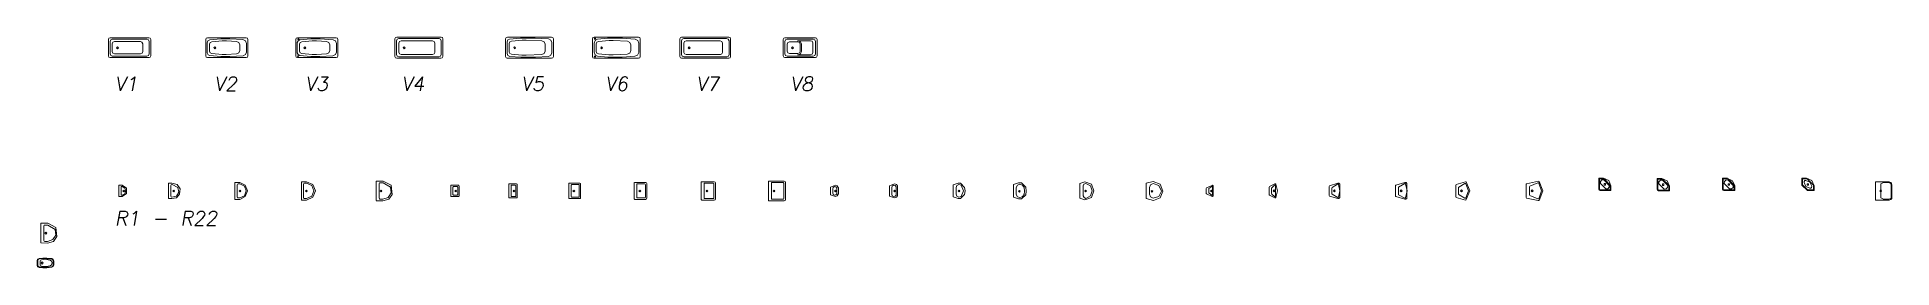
# Model space of a CAD drawing. Header units: millimetres. Extents: x 56512 to 122387, y 55237 to 63428.
import ezdxf

# ---------------------------------------------------------------- set-up
doc = ezdxf.new("R2010")
doc.units = ezdxf.units.MM
doc.styles.get("Standard").update_dxf_attribs({"font": 'txt.shx'})

# ---------------------------------------------------------------- blocks, each defined once
blk = doc.blocks.new('V1')
at = {"color": 0, "linetype": 'ByBlock', "lineweight": 0}
for points in [[(59, 350), (17, 333), (-1, 291)], [(-1, -290), (-1, 291)], [(135, 301), (78, 277), (54, 220)], [(54, -219), (54, 220)], [(59, 350), (1433, 350)], [(135, 301), (1364, 301)], [(214, 220), (157, 197), (135, 140)], [(135, -139), (135, 140)], [(214, 220), (1125, 220)], [(324, 35), (359, 1), (324, -34), (289, 1), (324, 35), (324, 35)], [(1214, 140), (1190, 196), (1133, 217)], [(1214, 140), (1214, -139)], [(1444, 220), (1421, 277), (1364, 301)], [(1498, 291), (1479, 334), (1433, 350)], [(1444, 220), (1444, -219)], [(1498, 291), (1498, -290)], [(-1, -290), (17, -332), (59, -349)], [(54, -219), (78, -276), (135, -300)], [(1439, -349), (64, -349)], [(135, -139), (158, -196), (214, -219)], [(1364, -300), (135, -300)], [(1134, -219), (214, -219)], [(1134, -219), (1191, -196), (1214, -139)], [(1364, -300), (1421, -276), (1444, -219)], [(1439, -349), (1481, -332), (1498, -290)]]:
    blk.add_lwpolyline(points, dxfattribs=at)
blk = doc.blocks.new('V2')
at = {"color": 0, "linetype": 'ByBlock', "lineweight": 0}
for points in [[(59, -348), (1433, -348), (1479, -332), (1498, -290), (1498, 291), (1481, 333), (1439, 350), (64, 350), (20, 334), (-1, 291), (-1, -290), (17, -330), (59, -348), (59, -348)], [(146, 281), (80, 246), (54, 177)], [(54, -181), (54, 176)], [(1214, 107), (1177, 188), (1093, 220), (734, 239), (588, 240), (216, 211), (158, 187), (135, 130), (135, -128), (157, -185), (214, -209), (585, -239), (732, -239), (1092, -222), (1178, -186), (1214, -99), (1214, 107), (1214, 107)], [(146, 281), (537, 313), (857, 316), (1322, 287)], [(294, 3), (324, 35), (359, 1), (324, -34), (294, 3), (294, 3)], [(1444, 155), (1408, 245), (1322, 287)], [(1444, 155), (1444, -154)], [(54, -181), (83, -250), (149, -282)], [(1325, -283), (862, -312), (541, -314), (149, -282)], [(1325, -283), (1409, -241), (1444, -154)]]:
    blk.add_lwpolyline(points, dxfattribs=at)
blk = doc.blocks.new('V3')
at = {"color": 0, "linetype": 'ByBlock', "lineweight": 0}
for points in [[(59, 350), (17, 333), (-1, 291)], [(-1, -290), (-1, 291)], [(539, 311), (146, 282), (80, 250), (54, 182), (54, -178), (80, -246), (146, -280), (537, -312), (857, -314), (1322, -286), (1408, -244), (1444, -154), (1444, 155), (1409, 243), (1325, 285), (862, 313), (539, 313)], [(59, 350), (1433, 350)], [(69, 291), (89, 330), (120, 291), (69, 291), (69, 291)], [(583, -238), (731, -239), (1093, -222), (1180, -186), (1214, -99), (1214, 101), (1178, 186), (1093, 220), (734, 239), (588, 240), (216, 211), (158, 187), (135, 130), (135, -128), (157, -185), (214, -209), (583, -237)], [(289, 1), (324, 35), (359, 1), (324, -34), (289, 1), (289, 1)], [(1498, 291), (1479, 334), (1433, 350)], [(1498, 291), (1498, -290)], [(-1, -290), (20, -330), (63, -345)], [(89, -329), (59, -290), (109, -280), (89, -329), (89, -329)], [(1439, -349), (64, -349)], [(1439, -349), (1481, -332), (1498, -290)]]:
    blk.add_lwpolyline(points, dxfattribs=at)
blk = doc.blocks.new('V4')
at = {"color": 0, "linetype": 'ByBlock', "lineweight": 0}
for points in [[(59, -375), (1632, -375), (1677, -359), (1698, -314), (1698, 316), (1681, 358), (1638, 376), (67, 376), (20, 360), (-1, 316), (-1, -314), (17, -356), (59, -375), (59, -375)], [(135, -324), (1561, -324), (1619, -302), (1643, -244), (1643, 244), (1621, 301), (1564, 325), (136, 325), (79, 303), (54, 245), (54, -243), (78, -300), (135, -324), (135, -324)], [(135, 164), (135, -164), (157, -220), (214, -244), (1329, -244), (1388, -222), (1413, -165), (1413, 166), (1390, 222), (1334, 245), (219, 245), (159, 222), (135, 164), (135, 164)], [(288, 2), (324, 35), (359, 1), (324, -34), (288, 2), (288, 2)]]:
    blk.add_lwpolyline(points, dxfattribs=at)
blk = doc.blocks.new('V5')
at = {"color": 0, "linetype": 'ByBlock', "lineweight": 0}
for points in [[(59, -375), (1632, -375), (1677, -359), (1698, -314), (1698, 316), (1681, 358), (1638, 376), (67, 376), (20, 360), (-1, 316), (-1, -314), (17, -356), (59, -375), (59, -375)], [(146, 306), (80, 274), (54, 206)], [(54, -206), (54, 203)], [(1407, 125), (1375, 209), (1293, 245), (734, 266), (588, 266), (216, 235), (158, 213), (135, 155), (135, -154), (157, -211), (214, -234), (585, -265), (732, -265), (1292, -244), (1377, -209), (1413, -124), (1407, 125), (1407, 125)], [(146, 306), (537, 338), (1056, 338), (1524, 313)], [(293, 8), (324, 35), (359, 1), (324, -34), (293, 8), (293, 8)], [(1643, 182), (1608, 270), (1524, 313)], [(1643, 182), (1643, -178)], [(54, -206), (82, -275), (147, -308)], [(1527, -308), (1062, -337), (544, -337), (147, -308)], [(1527, -308), (1610, -266), (1643, -178)]]:
    blk.add_lwpolyline(points, dxfattribs=at)
blk = doc.blocks.new('V6')
at = {"color": 0, "linetype": 'ByBlock', "lineweight": 0}
for points in [[(59, 376), (17, 358), (-1, 316)], [(-1, -314), (-1, 316)], [(534, 339), (180, 301), (91, 255), (54, 162), (54, -159), (90, -251), (178, -298), (539, -338), (1057, -338), (1509, -306), (1603, -261), (1643, -165), (1643, 165), (1606, 260), (1513, 304), (1062, 340), (537, 340)], [(59, 376), (1632, 376)], [(59, 301), (89, 360), (120, 301), (59, 301), (59, 301)], [(732, -254), (1235, -230), (1325, -191), (1364, -101), (1364, 99), (1328, 190), (1240, 229), (736, 254), (588, 255), (216, 223), (158, 198), (135, 140), (135, -139), (157, -196), (214, -219), (585, -253), (732, -254), (732, -254)], [(293, -2), (324, 35), (359, 1), (324, -34), (293, -2), (293, -2)], [(1698, 316), (1677, 360), (1632, 376)], [(1698, 316), (1698, -314)], [(-1, -314), (17, -355), (59, -371)], [(59, -300), (120, -300), (89, -349), (59, -300), (59, -300)], [(1638, -375), (67, -375)], [(1638, -375), (1681, -356), (1698, -314)]]:
    blk.add_lwpolyline(points, dxfattribs=at)
blk = doc.blocks.new('V7')
at = {"color": 0, "linetype": 'ByBlock', "lineweight": 0}
for points in [[(59, 376), (17, 358), (-1, 316)], [(-1, -314), (-1, 316)], [(135, 325), (78, 301), (54, 244)], [(54, -244), (54, 244)], [(59, 376), (1738, 376)], [(135, 325), (1654, 325)], [(214, 245), (158, 222), (135, 166)], [(135, -165), (135, 166)], [(214, 245), (1423, 245)], [(288, 1), (324, 35), (359, 1), (324, -34), (288, 1), (288, 1)], [(1513, 166), (1486, 222), (1427, 240)], [(1513, 166), (1513, -165)], [(1743, 245), (1716, 304), (1654, 325)], [(1798, 316), (1781, 358), (1738, 376)], [(1743, 245), (1743, -243)], [(1798, 316), (1798, -314)], [(-1, -314), (17, -356), (59, -375)], [(54, -244), (82, -297), (137, -316)], [(1738, -375), (59, -375)], [(135, -165), (158, -220), (214, -244)], [(1664, -324), (143, -324)], [(1433, -244), (214, -244)], [(1433, -244), (1490, -220), (1513, -165)], [(1664, -324), (1721, -300), (1743, -243)], [(1738, -375), (1781, -356), (1798, -314)]]:
    blk.add_lwpolyline(points, dxfattribs=at)
blk = doc.blocks.new('V8')
at = {"color": 0, "linetype": 'ByBlock', "lineweight": 0}
for points in [[(59, -349), (1139, -349), (1181, -332), (1198, -290), (1198, 291), (1181, 333), (1139, 350), (59, 350), (17, 333), (-1, 291), (-1, -290), (17, -332), (59, -349), (59, -349)], [(135, -300), (1062, -300), (1119, -276), (1144, -219), (1144, 220), (1120, 277), (1064, 301), (136, 301), (79, 277), (54, 220), (54, -219), (78, -276), (135, -300), (135, -300)], [(598, -132), (598, 129), (576, 187), (519, 211), (216, 211), (158, 187), (135, 130), (135, -128), (157, -185), (214, -209), (518, -209), (574, -187), (598, -132), (598, -132)], [(290, 1), (324, 35), (359, 1), (324, -34), (290, 1), (290, 1)], [(499, -249), (962, -249), (1020, -227), (1044, -170), (1044, 170), (1020, 227), (963, 250), (500, 250)], [(519, -249), (611, -212), (648, -119), (648, 120), (611, 213), (519, 250)]]:
    blk.add_lwpolyline(points, dxfattribs=at)
blk = doc.blocks.new('R1')
at = {"color": 0, "linetype": 'ByBlock', "lineweight": 0}
for points in [[(117, -199), (-2, -199), (-2, 201), (115, 201), (277, 100)], [(99, 151), (85, 143), (79, 129)], [(79, -129), (79, 129)], [(99, 151), (121, 151)], [(121, -149), (211, -98), (249, 1), (211, 100), (121, 151)], [(180, 31), (209, 1), (180, -29), (148, 1), (180, 31), (180, 31)], [(277, -98), (277, 98)], [(79, -129), (85, -143), (101, -149)], [(121, -149), (101, -149)], [(117, -199), (277, -96)]]:
    blk.add_lwpolyline(points, dxfattribs=at)
blk = doc.blocks.new('R2')
at = {"color": 0, "linetype": 'ByBlock', "lineweight": 0}
for points in [[(-2, -272), (115, -274), (277, -240), (389, -118), (409, 70), (300, 226), (119, 274), (-2, 276), (-2, -270)], [(119, -224), (279, -181), (366, -39), (332, 123), (121, 224), (111, 226), (89, 218), (79, 197), (79, -191), (87, -212), (109, -224), (119, -224), (119, -224)], [(180, 31), (209, 1), (180, -29), (148, -1), (180, 31), (180, 31)]]:
    blk.add_lwpolyline(points, dxfattribs=at)
blk = doc.blocks.new('R3')
at = {"color": 0, "linetype": 'ByBlock', "lineweight": 0}
for points in [[(-2, 301), (-2, -299), (174, -299), (367, -203), (447, 1), (367, 204), (174, 301), (-2, 301), (-2, 301)], [(109, 252), (87, 242), (79, 220)], [(79, -220), (79, 220)], [(109, 252), (170, 252)], [(180, 31), (209, 1), (180, -29), (148, -1), (180, 31), (180, 31)], [(170, -250), (332, -169), (399, 1), (332, 171), (170, 252)], [(79, -220), (87, -240), (109, -250)], [(168, -250), (109, -250)]]:
    blk.add_lwpolyline(points, dxfattribs=at)
blk = doc.blocks.new('R4')
at = {"color": 0, "linetype": 'ByBlock', "lineweight": 0}
for points in [[(-2, 325), (-2, -323), (186, -323), (405, -224), (496, 1), (405, 226), (186, 325), (-2, 325), (-2, 325)], [(109, 276), (87, 266), (79, 242)], [(79, -246), (79, 242)], [(109, 276), (184, 276)], [(180, 31), (209, 1), (180, -29), (148, 1), (180, 31), (180, 31)], [(184, -270), (369, -185), (445, 3), (369, 193), (184, 276)], [(79, -246), (89, -266), (111, -274)], [(184, -270), (111, -274)]]:
    blk.add_lwpolyline(points, dxfattribs=at)
blk = doc.blocks.new('R5')
at = {"color": 0, "linetype": 'ByBlock', "lineweight": 0}
for points in [[(-2, -347), (243, -349), (447, -289), (575, -122), (535, 201), (247, 351), (0, 351), (0, -345)], [(243, -291), (427, -228), (531, -64), (508, 129), (247, 291), (138, 291), (119, 284), (109, 262), (109, -258), (117, -280), (138, -289), (243, -291), (243, -291)], [(182, 31), (209, 1), (180, -29), (148, 1), (182, 31), (182, 31)]]:
    blk.add_lwpolyline(points, dxfattribs=at)
blk = doc.blocks.new('R6')
at = {"color": 0, "linetype": 'ByBlock', "lineweight": 0}
for points in [[(16, 201), (4, 197), (-2, 187), (-2, -183), (4, -195), (14, -199), (269, -199), (290, -191), (298, -169), (298, 171), (290, 193), (269, 201), (18, 201)], [(99, 151), (85, 143), (79, 129)], [(79, -129), (79, 129)], [(99, 151), (229, 151)], [(180, 31), (209, 1), (180, -29), (148, 1), (180, 31), (180, 31)], [(249, 131), (243, 145), (229, 151)], [(249, 131), (249, -127)], [(79, -129), (85, -143), (99, -149)], [(229, -149), (99, -149)], [(229, -149), (243, -143), (247, -129)]]:
    blk.add_lwpolyline(points, dxfattribs=at)
blk = doc.blocks.new('R7')
at = {"color": 0, "linetype": 'ByBlock', "lineweight": 0}
for points in [[(269, 250), (14, 250), (4, 246), (-2, 236), (-2, -232), (2, -244), (14, -250), (269, -250), (290, -240), (298, -218), (298, 220), (290, 242), (269, 250), (269, 250)], [(249, -179), (249, 181), (243, 195), (229, 201), (99, 201), (85, 195), (79, 181), (79, -179), (85, -193), (99, -199), (229, -199), (243, -193), (249, -179), (249, -179)], [(178, 31), (209, 1), (180, -29), (148, 1), (178, 31), (178, 31)]]:
    blk.add_lwpolyline(points, dxfattribs=at)
blk = doc.blocks.new('R8')
at = {"color": 0, "linetype": 'ByBlock', "lineweight": 0}
for points in [[(16, 276), (4, 272), (-2, 262), (-2, -260), (4, -270), (14, -274), (389, -274), (411, -266), (419, -244), (419, 244), (411, 266), (389, 276), (18, 276)], [(109, 226), (95, 218), (89, 204)], [(89, -204), (89, 204)], [(109, 226), (350, 226)], [(180, 31), (209, 1), (180, -29), (148, 1), (180, 31), (180, 31)], [(369, 206), (364, 220), (350, 226)], [(369, 206), (369, -203)], [(89, -204), (95, -218), (109, -224)], [(350, -224), (109, -224)], [(350, -224), (364, -218), (369, -204)]]:
    blk.add_lwpolyline(points, dxfattribs=at)
blk = doc.blocks.new('R9')
at = {"color": 0, "linetype": 'ByBlock', "lineweight": 0}
for points in [[(14, 301), (4, 297), (-2, 285), (-2, -284), (4, -295), (14, -299), (405, -299), (435, -287), (448, -260), (448, 262), (437, 289), (409, 301), (18, 301)], [(109, 252), (95, 246), (89, 230)], [(89, -228), (89, 230)], [(109, 252), (367, 252)], [(198, 31), (229, 1), (200, -29), (168, 1), (198, 31), (198, 31)], [(399, 220), (389, 242), (367, 252)], [(399, 220), (399, -218)], [(89, -228), (95, -244), (111, -250)], [(369, -250), (111, -250)], [(369, -250), (389, -240), (397, -218)]]:
    blk.add_lwpolyline(points, dxfattribs=at)
blk = doc.blocks.new('R10')
at = {"color": 0, "linetype": 'ByBlock', "lineweight": 0}
for points in [[(16, 325), (4, 321), (-2, 311), (-2, -309), (4, -319), (14, -323), (458, -323), (486, -313), (498, -284), (498, 285), (488, 315), (458, 325), (20, 325)], [(119, 276), (105, 270), (99, 256)], [(99, -254), (99, 256)], [(119, 276), (419, 276)], [(200, 31), (229, 3), (200, -29), (168, 1), (200, 31), (200, 31)], [(448, 246), (441, 268), (419, 276)], [(448, 246), (448, -242)], [(99, -254), (105, -268), (119, -274)], [(419, -274), (119, -274)], [(419, -274), (441, -266), (448, -244)]]:
    blk.add_lwpolyline(points, dxfattribs=at)
blk = doc.blocks.new('R11')
at = {"color": 0, "linetype": 'ByBlock', "lineweight": 0}
for points in [[(2, 335), (2, -333), (4, -343), (14, -349), (559, -349), (587, -337), (599, -309), (599, 311), (587, 339), (559, 351), (14, 351), (4, 345), (2, 335), (2, 335)], [(126, -295), (518, -295), (539, -289), (549, -270), (549, 272), (539, 291), (520, 301), (130, 301), (117, 295), (109, 282), (109, -280), (115, -291), (126, -295), (126, -295)], [(200, 31), (229, 1), (200, -29), (168, 1), (200, 31), (200, 31)]]:
    blk.add_lwpolyline(points, dxfattribs=at)
blk = doc.blocks.new('R12')
at = {"color": 0, "linetype": 'ByBlock', "lineweight": 0}
for points in [[(-2, -135), (-2, 135), (180, 201)], [(231, -102), (231, 102), (196, 143), (142, 153), (95, 123), (79, 72)], [(79, -74), (79, 76)], [(180, 31), (209, 1), (180, -29), (148, 1), (180, 31), (180, 31)], [(279, 123), (241, 179), (180, 201)], [(279, 123), (281, 118), (281, -118)], [(-2, -135), (180, -199)], [(79, -68), (95, -122), (142, -149), (196, -141), (231, -100)], [(180, -199), (241, -175), (279, -118)]]:
    blk.add_lwpolyline(points, dxfattribs=at)
blk = doc.blocks.new('R13')
at = {"color": 0, "linetype": 'ByBlock', "lineweight": 0}
for points in [[(2, -183), (2, 185), (180, 250)], [(231, -153), (231, 149), (196, 193), (142, 201), (97, 173), (79, 122)], [(79, -120), (79, 127)], [(180, 31), (209, 1), (180, -29), (148, 1), (180, 31), (180, 31)], [(279, 175), (241, 228), (180, 250)], [(279, 175), (281, 169), (281, -169)], [(2, -183), (180, -250)], [(79, -120), (95, -171), (142, -199), (196, -191), (231, -149)], [(180, -250), (243, -224), (281, -169)]]:
    blk.add_lwpolyline(points, dxfattribs=at)
blk = doc.blocks.new('R14')
at = {"color": 0, "linetype": 'ByBlock', "lineweight": 0}
for points in [[(-2, -210), (-2, 210), (180, 276), (253, 272), (401, 127), (419, 1)], [(281, 204), (203, 224), (130, 189), (99, 116)], [(99, -116), (99, 116)], [(209, 31), (239, 1), (209, -29), (180, 1), (209, 31), (209, 31)], [(369, 1), (281, 204)], [(283, -203), (369, 1)], [(403, -125), (419, 1)], [(-2, -210), (180, -274)], [(99, -116), (132, -189), (205, -224), (283, -203)], [(180, -274), (255, -270)], [(255, -270), (403, -125)]]:
    blk.add_lwpolyline(points, dxfattribs=at)
blk = doc.blocks.new('R19')
at = {"color": 0, "linetype": 'ByBlock', "lineweight": 0}
for points in [[(239, 236), (225, 248), (207, 248), (12, 155), (-2, 137), (-2, -135), (10, -153), (205, -246), (225, -248), (243, -236)], [(225, 201), (211, 210), (196, 206), (99, 112), (89, 96), (89, -92), (97, -110), (196, -204), (211, -208), (223, -199)], [(180, 35), (213, 1), (180, -35), (144, 1), (180, 35), (180, 35)], [(225, -195), (225, 197)], [(241, -234), (298, 1), (241, 236)]]:
    blk.add_lwpolyline(points, dxfattribs=at)
blk = doc.blocks.new('R16')
at = {"color": 0, "linetype": 'ByBlock', "lineweight": 0}
for points in [[(2, -258), (2, 258), (178, 325)], [(217, 266), (150, 240), (119, 177)], [(119, -175), (119, 177)], [(498, 5), (415, 240), (178, 325)], [(178, 1), (209, 31), (239, 1), (209, -29), (178, 1), (178, 1)], [(182, -319), (417, -232), (498, 5)], [(447, 3), (383, 179), (217, 266)], [(219, -264), (383, -175), (447, 1)], [(4, -258), (182, -319)], [(119, -175), (152, -238), (219, -264)]]:
    blk.add_lwpolyline(points, dxfattribs=at)
blk = doc.blocks.new('R17')
at = {"color": 0, "linetype": 'ByBlock', "lineweight": 0}
for points in [[(0, -272), (0, 274), (259, 337)], [(121, -118), (119, 118)], [(259, 258), (160, 214), (121, 116)], [(209, 17), (239, -11), (209, -41), (180, -13), (209, 17), (209, 17)], [(597, -9), (504, 238), (259, 337)], [(547, -11), (460, 187), (259, 258)], [(0, -272), (261, -335)], [(121, -118), (162, -216), (259, -256)], [(259, -256), (458, -199), (547, -11)], [(261, -335), (502, -250), (597, -11)]]:
    blk.add_lwpolyline(points, dxfattribs=at)
blk = doc.blocks.new('R15')
at = {"color": 0, "linetype": 'ByBlock', "lineweight": 0}
for points in [[(-2, 222), (-2, -220), (180, -285), (285, -282), (433, -137), (448, -13), (433, 137), (285, 282), (180, 287), (-2, 224)], [(312, 208), (227, 238), (142, 206), (99, 127)], [(99, -127), (99, 127)], [(209, 17), (239, -11), (209, -41), (180, -13), (209, 17), (209, 17)], [(314, 208), (326, 199), (383, 125), (397, -11), (385, -122), (326, -197), (314, -206)], [(99, -127), (144, -206), (229, -236), (314, -206)]]:
    blk.add_lwpolyline(points, dxfattribs=at)
blk = doc.blocks.new('R18')
at = {"color": 0, "linetype": 'ByBlock', "lineweight": 0}
for points in [[(207, -197), (12, -104), (-2, -86), (-2, 86), (10, 106), (205, 197)], [(196, -155), (99, -80), (89, -64), (89, 64), (97, 80), (196, 157)], [(180, 31), (209, 1), (180, -29), (148, 1), (180, 31), (180, 31)], [(223, 151), (211, 161), (196, 157)], [(243, 189), (225, 199), (205, 197)], [(223, -147), (223, 149)], [(241, -183), (241, 187)], [(196, -155), (213, -157), (225, -147)], [(207, -197), (227, -197), (241, -185)]]:
    blk.add_lwpolyline(points, dxfattribs=at)
blk = doc.blocks.new('R20')
at = {"color": 0, "linetype": 'ByBlock', "lineweight": 0}
for points in [[(298, -270), (12, -181), (-2, -161), (-2, 159), (10, 181), (298, 270)], [(298, -232), (99, -116), (89, -100), (89, 100), (97, 116), (296, 234)], [(180, 35), (213, 1), (180, -35), (144, 1), (180, 35), (180, 35)], [(322, 226), (310, 234), (296, 234)], [(373, 238), (342, 270), (298, 270)], [(322, -222), (377, 3), (322, 226)], [(373, -238), (373, 238)], [(298, -232), (310, -232), (320, -222)], [(298, -270), (342, -270), (373, -238)]]:
    blk.add_lwpolyline(points, dxfattribs=at)
blk = doc.blocks.new('R21')
at = {"color": 0, "linetype": 'ByBlock', "lineweight": 0}
for points in [[(12, -203), (326, -293), (369, -293), (403, -264), (403, 262), (373, 293), (328, 297), (12, 206), (-2, 189), (-2, -185), (12, -203), (12, -203)], [(109, -139), (326, -258), (340, -258), (352, -250), (409, -1), (352, 248), (342, 258), (328, 260), (109, 133), (99, 116), (99, -122), (109, -139), (109, -139)], [(200, 35), (233, 1), (200, -35), (164, 1), (200, 35), (200, 35)]]:
    blk.add_lwpolyline(points, dxfattribs=at)
blk = doc.blocks.new('R28')
at = {"color": 0, "linetype": 'ByBlock', "lineweight": 0}
for points in [[(481, -323), (2, -323), (2, 325), (476, 325)], [(145, -4), (180, 36), (214, 1), (180, -36), (145, -4), (145, -4)], [(277, 295), (180, 246), (180, -241), (279, -293)], [(267, 293), (481, 295)], [(579, 188), (561, 281), (476, 325)], [(554, 201), (539, 266), (481, 295)], [(554, 201), (554, -216)], [(579, 188), (579, -203)], [(481, -293), (269, -293)], [(481, -323), (539, -310), (576, -266), (579, -206)], [(481, -293), (521, -286), (549, -256), (554, -216)]]:
    blk.add_lwpolyline(points, dxfattribs=at)
blk = doc.blocks.new('R27')
at = {"color": 0, "linetype": 'ByBlock', "lineweight": 0}
for points in [[(444, 183), (444, 11), (204, 11), (7, 208), (7, 448), (175, 448)], [(419, 206), (419, 36), (214, 36), (32, 218), (32, 423), (199, 423)], [(155, 370), (115, 368), (87, 340), (85, 300), (147, 161), (287, 96), (329, 98), (357, 126), (362, 168), (294, 305), (155, 370), (155, 370)], [(444, 181), (362, 365), (177, 448)], [(249, 206), (199, 206), (199, 256), (249, 256), (249, 206), (249, 206)], [(419, 206), (202, 423)]]:
    blk.add_lwpolyline(points, dxfattribs=at)
blk = doc.blocks.new('R26')
at = {"color": 0, "linetype": 'ByBlock', "lineweight": 0}
for points in [[(175, 448), (5, 448), (5, 64), (20, 29), (55, 11), (441, 11), (441, 178)], [(199, 420), (30, 423), (30, 79), (42, 49), (70, 36), (416, 36), (416, 203)], [(382, 198), (192, 388), (122, 385), (70, 333), (65, 263), (254, 71), (327, 76), (377, 126), (382, 198), (382, 198)], [(444, 178), (359, 363), (177, 445)], [(419, 206), (199, 423)], [(199, 203), (199, 253), (249, 253), (249, 203), (199, 203), (199, 203)]]:
    blk.add_lwpolyline(points, dxfattribs=at)
blk = doc.blocks.new('R25')
at = {"color": 0, "linetype": 'ByBlock', "lineweight": 0}
for points in [[(172, 443), (2, 443), (2, 59), (15, 21), (52, 6), (439, 6), (439, 173), (357, 355), (172, 440)], [(194, 418), (30, 418), (30, 71), (40, 44), (67, 31), (414, 31), (414, 198)], [(382, 193), (190, 383), (120, 378), (67, 328), (62, 256), (252, 64), (324, 69), (377, 121), (382, 193), (382, 193)], [(197, 196), (194, 248), (244, 248), (244, 198), (197, 196), (197, 196)], [(414, 201), (197, 415)]]:
    blk.add_lwpolyline(points, dxfattribs=at)
blk = doc.blocks.new('R24')
at = {"color": 0, "linetype": 'ByBlock', "lineweight": 0}
for points in [[(7, 64), (7, 450), (175, 450)], [(7, 64), (22, 29), (60, 14)], [(32, 79), (32, 425), (199, 425)], [(32, 79), (45, 51), (72, 41)], [(444, 183), (444, 14), (60, 14)], [(257, 74), (329, 79), (379, 128), (384, 198), (194, 390), (122, 388), (72, 338), (67, 266), (257, 74), (257, 74)], [(419, 208), (419, 41), (72, 41)], [(444, 183), (362, 365), (177, 450)], [(249, 206), (199, 206), (199, 258), (249, 258), (249, 206), (249, 206)], [(419, 208), (202, 425)]]:
    blk.add_lwpolyline(points, dxfattribs=at)
blk = doc.blocks.new('R23')
at = {"color": 0, "linetype": 'ByBlock', "lineweight": 0}
for points in [[(461, -338), (596, -1), (461, 335), (434, 348), (15, 256), (-2, 238), (-2, -233), (10, -253), (429, -345), (461, -338), (461, -338)], [(416, 286), (130, 163), (120, 143), (120, -141), (130, -158), (411, -281), (431, -286), (449, -276), (546, 1), (449, 278), (434, 288), (416, 286), (416, 286)], [(209, 36), (244, 1), (209, -34), (175, 1), (209, 36), (209, 36)]]:
    blk.add_lwpolyline(points, dxfattribs=at)
blk = doc.blocks.new('R22')
at = {"color": 0, "linetype": 'ByBlock', "lineweight": 0}
for points in [[(337, -323), (10, -231), (-2, -211), (-2, 208), (10, 231), (337, 325), (364, 320)], [(322, -261), (112, -136), (100, -116), (100, 118), (110, 136), (319, 263)], [(199, 36), (234, 1), (199, -34), (165, 1), (199, 36), (199, 36)], [(359, 258), (339, 266), (319, 263)], [(359, -251), (449, 4), (359, 256)], [(364, -310), (496, 6), (364, 320)], [(322, -261), (342, -261), (359, -251)], [(337, -323), (364, -313)]]:
    blk.add_lwpolyline(points, dxfattribs=at)
blk = doc.blocks.new('BIDE2')
at = {"color": 0, "linetype": 'ByBlock', "lineweight": 0}
for points in [[(204, -130), (252, -133), (291, -133), (345, -130), (518, -113), (574, -85), (599, -24), (599, 41), (599, 105), (574, 167), (518, 195), (347, 214), (294, 217), (252, 217), (204, 214), (73, 203), (20, 175), (0, 122), (0, 43), (0, -38), (20, -91), (70, -116), (204, -130), (204, -130)], [(543, -80), (577, -27), (577, 41), (577, 111), (546, 164), (507, 175), (347, 192), (291, 197), (252, 197), (207, 195), (76, 183), (36, 164), (22, 122), (22, 43), (22, -38), (36, -77), (73, -97), (204, -111), (252, -113), (291, -113), (345, -111), (507, -94), (543, -83)], [(532, 41), (513, 102), (459, 136), (389, 153), (238, 161), (160, 158), (126, 144), (109, 116), (106, 105), (104, 43), (106, -21), (109, -32), (126, -60), (160, -71), (238, -80), (389, -69), (459, -55), (513, -21), (532, 41), (532, 41)], [(176, 4), (143, 41), (176, 77), (213, 43), (176, 4), (176, 4)]]:
    blk.add_lwpolyline(points, dxfattribs=at)

msp = doc.modelspace()

# ---------------------------------------------------------------- block references
for name, p in [('V1', (59048, 63052)), ('V2', (62501, 63052)), ('V3', (65699, 63052)), ('V4', (69224, 63052)), ('V5', (73149, 63052)), ('V6', (76238, 63052)), ('V7', (79345, 63052)), ('V8', (83015, 63052)), ('R1', (59415, 57969)), ('R2', (61183, 57969)), ('R3', (63541, 57969)), ('R4', (65899, 57969)), ('R5', (68552, 57969)), ('R6', (71204, 57969)), ('R7', (73267, 57969)), ('R8', (75397, 57969)), ('R9', (77720, 57969)), ('R10', (80104, 57969)), ('R11', (82488, 57969)), ('R12', (84689, 57969)), ('R13', (86788, 57969)), ('R14', (89049, 57969)), ('R15', (91189, 57969)), ('R16', (93542, 57969)), ('R17', (95896, 57969)), ('R18', (98036, 57969)), ('R19', (100267, 57969)), ('R20', (102406, 57969)), ('R21', (104760, 57969)), ('R22', (106900, 57969)), ('R23', (109399, 57969)), ('R24', (111966, 57969)), ('R25', (114045, 57969)), ('R26', (116368, 57969)), ('R27', (119180, 57969)), ('R28', (121808, 57969)), ('R5', (56644, 56468)), ('BIDE2', (56512, 55370))]:
    msp.add_blockref(name, p)

# ---------------------------------------------------------------- texts
at = {"color": 1, "oblique": 10}
for s, p in [('V1', (59273, 61521)), ('V2', (62798, 61521)), ('V3', (66033, 61521)), ('V4', (69449, 61521)), ('V5', (73701, 61521)), ('V6', (76681, 61521)), ('V7', (79915, 61521)), ('V8', (83258, 61521)), ('R1 - R22', (59273, 56746))]:
    msp.add_text(s, height=500, dxfattribs=at).set_placement(p)

doc.saveas('drawing.dxf')
